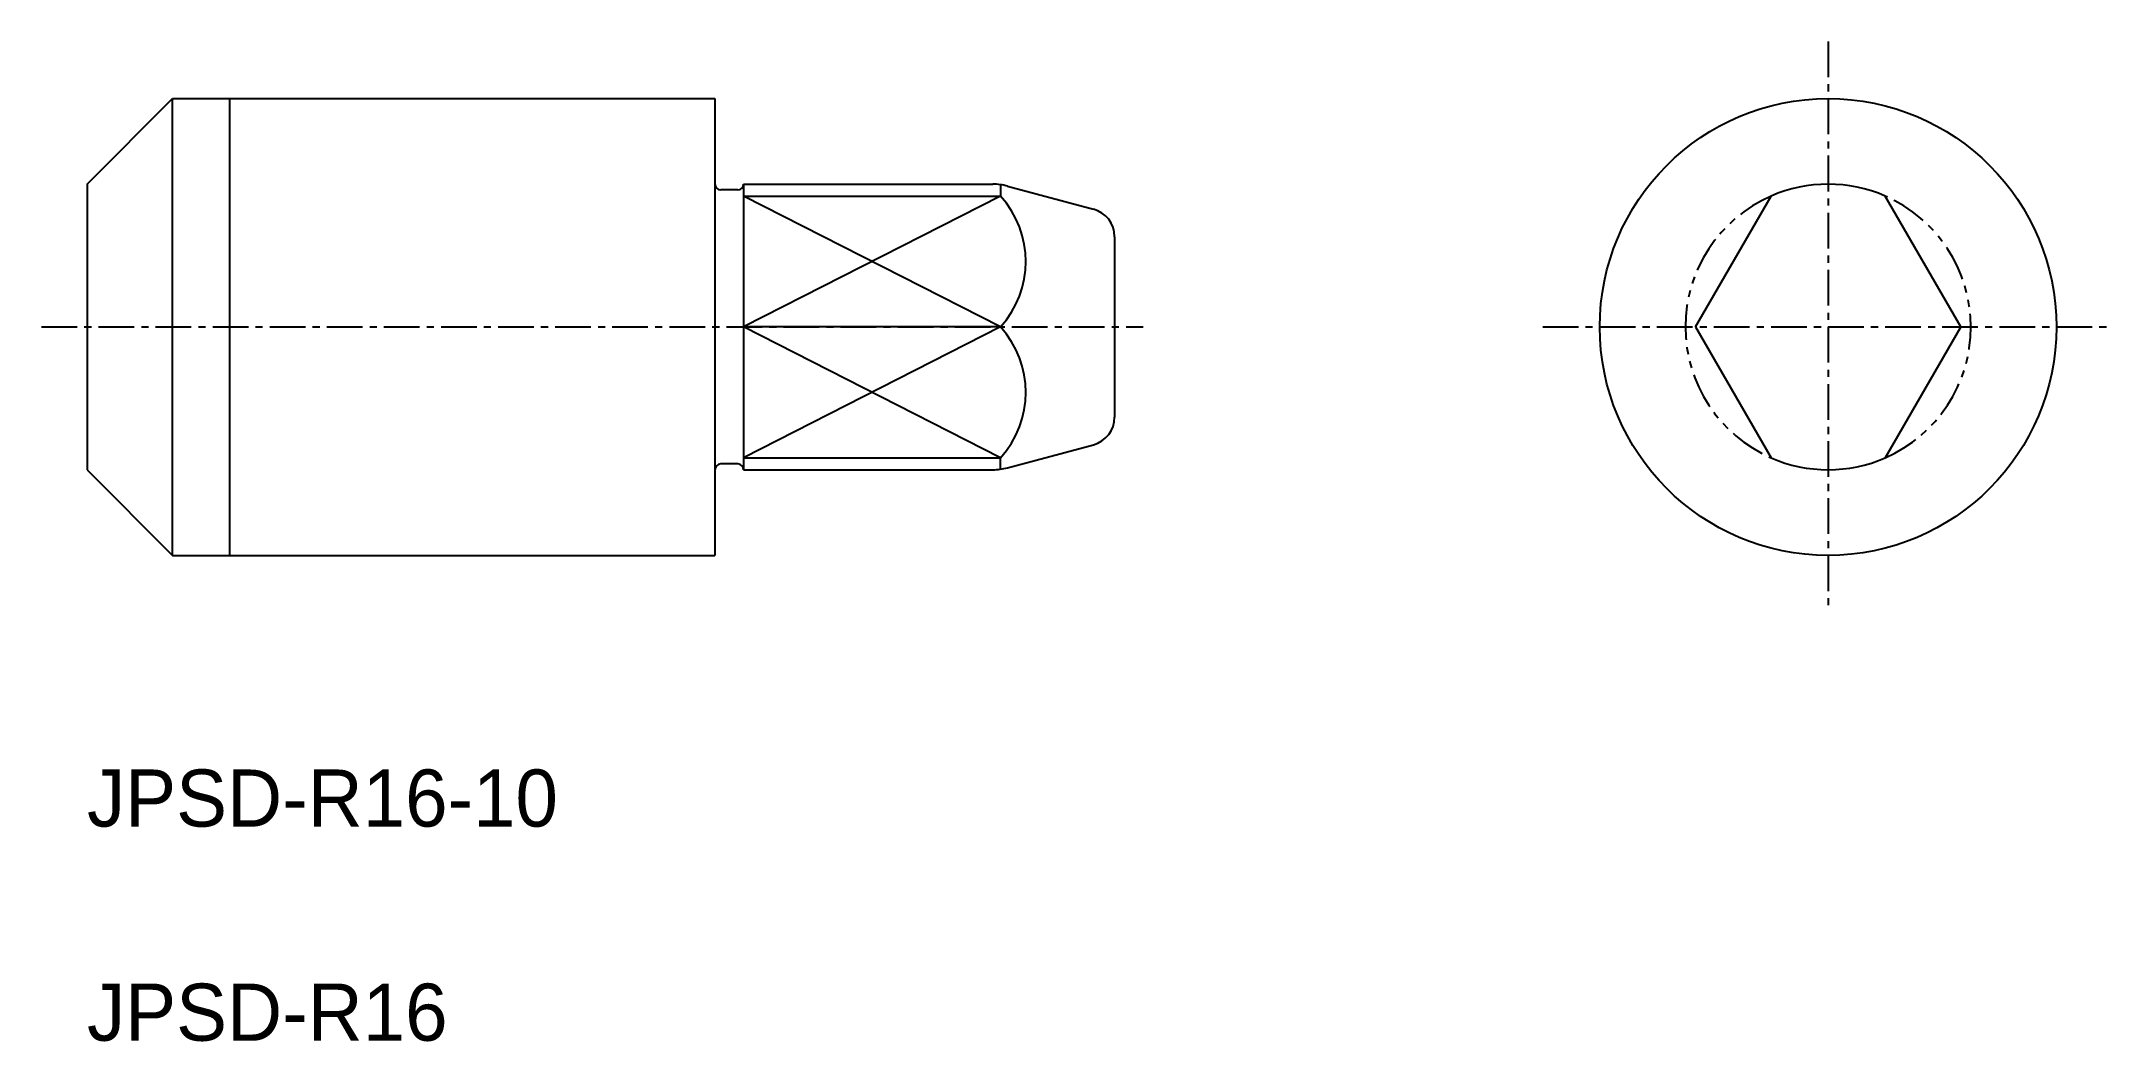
# Model space of a CAD drawing. Extents: x -1757.6 to -1685, y -642.9 to -607.8.
import ezdxf

# ---------------------------------------------------------------- set-up
doc = ezdxf.new("R2010")
doc.units = 0
doc.linetypes.add('CENTER', pattern=[2, 1.25, -0.25, 0.25, -0.25])
doc.linetypes.add('PHANTOM', pattern=[2.5, 1.25, -0.25, 0.25, -0.25, 0.25, -0.25])
doc.layers.get('0').update_dxf_attribs({"linetype": 'CONTINUOUS'})
doc.layers.add('CENTER', color=1, linetype='CENTER')

msp = doc.modelspace()

# ---------------------------------------------------------------- linework, layer by layer
at = {"color": 7, "linetype": 'CONTINUOUS'}
for p, q in [((-1756.031, -612.826), (-1753.031, -609.826)), ((-1753.031, -625.826), (-1753.031, -609.826)), ((-1753.031, -609.826), (-1734.031, -609.826)), ((-1734.031, -609.826), (-1734.031, -625.826)), ((-1756.031, -612.826), (-1756.031, -622.826)), ((-1734.031, -612.826), (-1734.031, -612.826)), ((-1733.231, -613.026), (-1733.831, -613.026)), ((-1733.031, -612.826), (-1724.295, -612.826)), ((-1733.031, -612.826), (-1733.031, -622.826)), ((-1733.031, -612.826), (-1733.031, -612.826)), ((-1733.031, -613.244), (-1724.031, -613.244)), ((-1724.031, -612.844), (-1724.031, -613.244)), ((-1723.777, -612.894), (-1720.773, -613.699)), ((-1699.677, -617.826), (-1697.031, -613.244)), ((-1690.386, -617.826), (-1693.031, -613.244)), ((-1720.031, -614.665), (-1720.031, -620.987)), ((-1724.031, -617.826), (-1733.031, -617.826)), ((-1699.677, -617.826), (-1697.031, -622.409)), ((-1690.386, -617.826), (-1693.031, -622.409)), ((-1723.777, -622.758), (-1720.773, -621.953)), ((-1756.031, -622.826), (-1753.031, -625.826)), ((-1734.031, -622.826), (-1734.031, -622.826)), ((-1733.231, -622.626), (-1733.831, -622.626)), ((-1733.031, -622.409), (-1724.031, -622.409)), ((-1733.031, -622.826), (-1724.295, -622.826)), ((-1733.031, -622.826), (-1733.031, -622.826)), ((-1724.031, -622.809), (-1724.031, -622.409)), ((-1753.031, -625.826), (-1734.031, -625.826))]:
    msp.add_line(p, q, dxfattribs=at)
at = {"color": 3, "linetype": 'CONTINUOUS'}
for p, q in [((-1751.031, -625.826), (-1751.031, -609.826)), ((-1724.031, -613.244), (-1733.031, -617.826)), ((-1724.031, -617.826), (-1733.031, -613.244)), ((-1724.031, -617.826), (-1733.031, -622.409)), ((-1724.031, -622.409), (-1733.031, -617.826))]:
    msp.add_line(p, q, dxfattribs=at)
at = {"color": 7, "linetype": 'CONTINUOUS'}
msp.add_circle((-1695.031, -617.826), 8, dxfattribs=at)
for centre, radius, start, end in [((-1733.831, -612.826), 0.2, 180, 270), ((-1733.231, -612.826), 0.2, 270, 0), ((-1724.295, -614.826), 2, 75, 90), ((-1726.53, -615.535), 3.39, 317.4776, 42.5224), ((-1695.031, -617.826), 5, 66.42182, 113.57818), ((-1721.031, -614.665), 1, 0, 75), ((-1726.53, -620.118), 3.39, 317.4776, 42.5224), ((-1721.031, -620.987), 1, 285, 0), ((-1733.831, -622.826), 0.2, 90, 180), ((-1733.231, -622.826), 0.2, 0, 90), ((-1724.295, -620.826), 2, 270, 285), ((-1695.031, -617.826), 5, 246.42182, 293.57818)]:
    msp.add_arc(centre, radius, start, end, dxfattribs=at)
at = {"color": 3, "linetype": 'PHANTOM'}
for start, end in [(113.57818, 246.42182), (293.57818, 66.42182)]:
    msp.add_arc((-1695.031, -617.826), 5, start, end, dxfattribs=at)
at = {"layer": 'CENTER', "color": 1, "linetype": 'CENTER'}
for p, q in [((-1695.031, -607.826), (-1695.031, -627.826)), ((-1757.628, -617.826), (-1719.031, -617.826)), ((-1705.031, -617.826), (-1685.031, -617.826))]:
    msp.add_line(p, q, dxfattribs=at)

# ---------------------------------------------------------------- texts
at = {"color": 7, "linetype": 'CONTINUOUS'}
for s, p in [('JPSD-R16-10', (-1756.031, -635.326)), ('JPSD-R16', (-1756.031, -642.826))]:
    msp.add_text(s, height=2, dxfattribs=at).set_placement(p)

doc.saveas('drawing.dxf')
